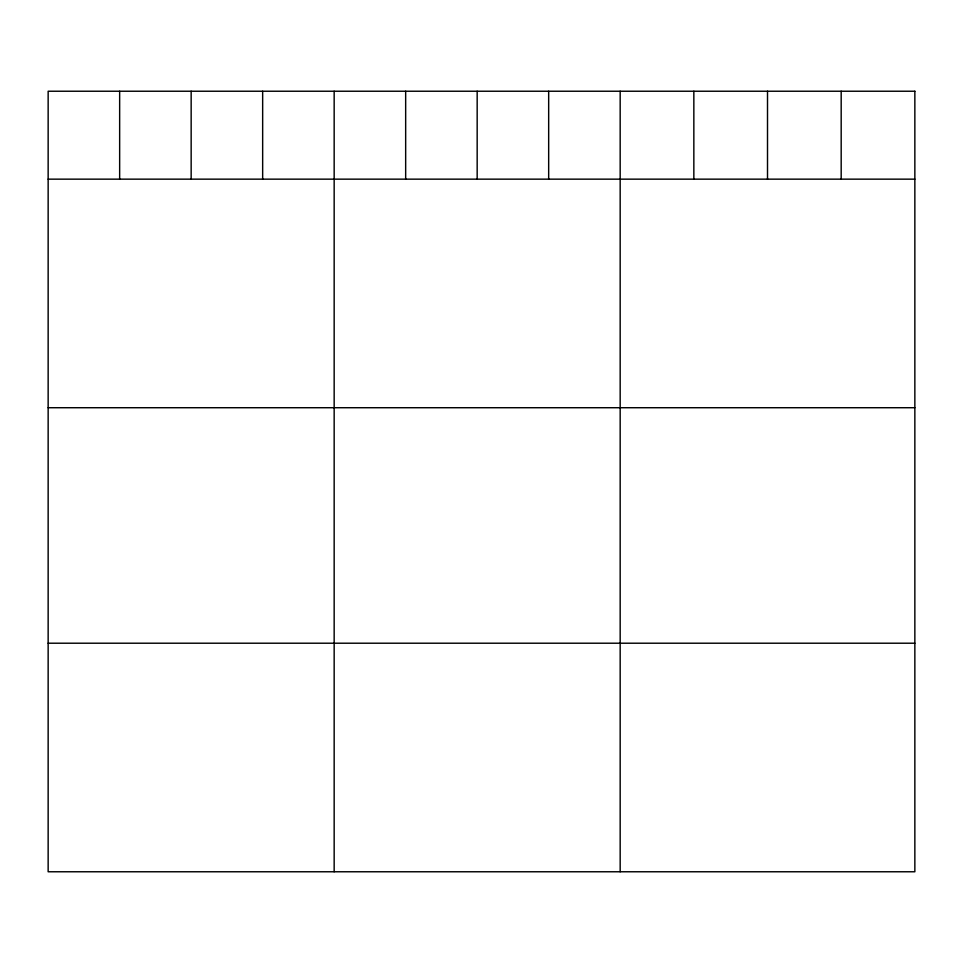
<?xml version="1.0" encoding="UTF-8"?>
<svg xmlns="http://www.w3.org/2000/svg" width="963" height="963" viewBox="0 0 963 963"><rect width="100%" height="100%" fill="white"/><g stroke="black" fill="none" stroke-linecap="round" stroke-linejoin="round"><path stroke-width="1.44" d="M48.15 179.154L914.85 179.154M48.15 407.722L914.85 407.722M48.15 643.212L914.85 643.212M841.181 91.232L841.181 179.154M767.511 91.232L767.511 179.154M693.841 91.232L693.841 179.154M620.172 91.232L620.172 871.768M548.669 91.232L548.669 179.154M477.166 91.232L477.166 179.154M405.664 91.232L405.664 179.154M334.161 91.232L334.161 871.768M262.658 91.232L262.658 179.154M191.156 91.232L191.156 179.154M119.653 91.232L119.653 179.154M914.85 91.232L48.15 91.232L48.15 871.768L914.85 871.768L914.85 91.232"/></g></svg>
